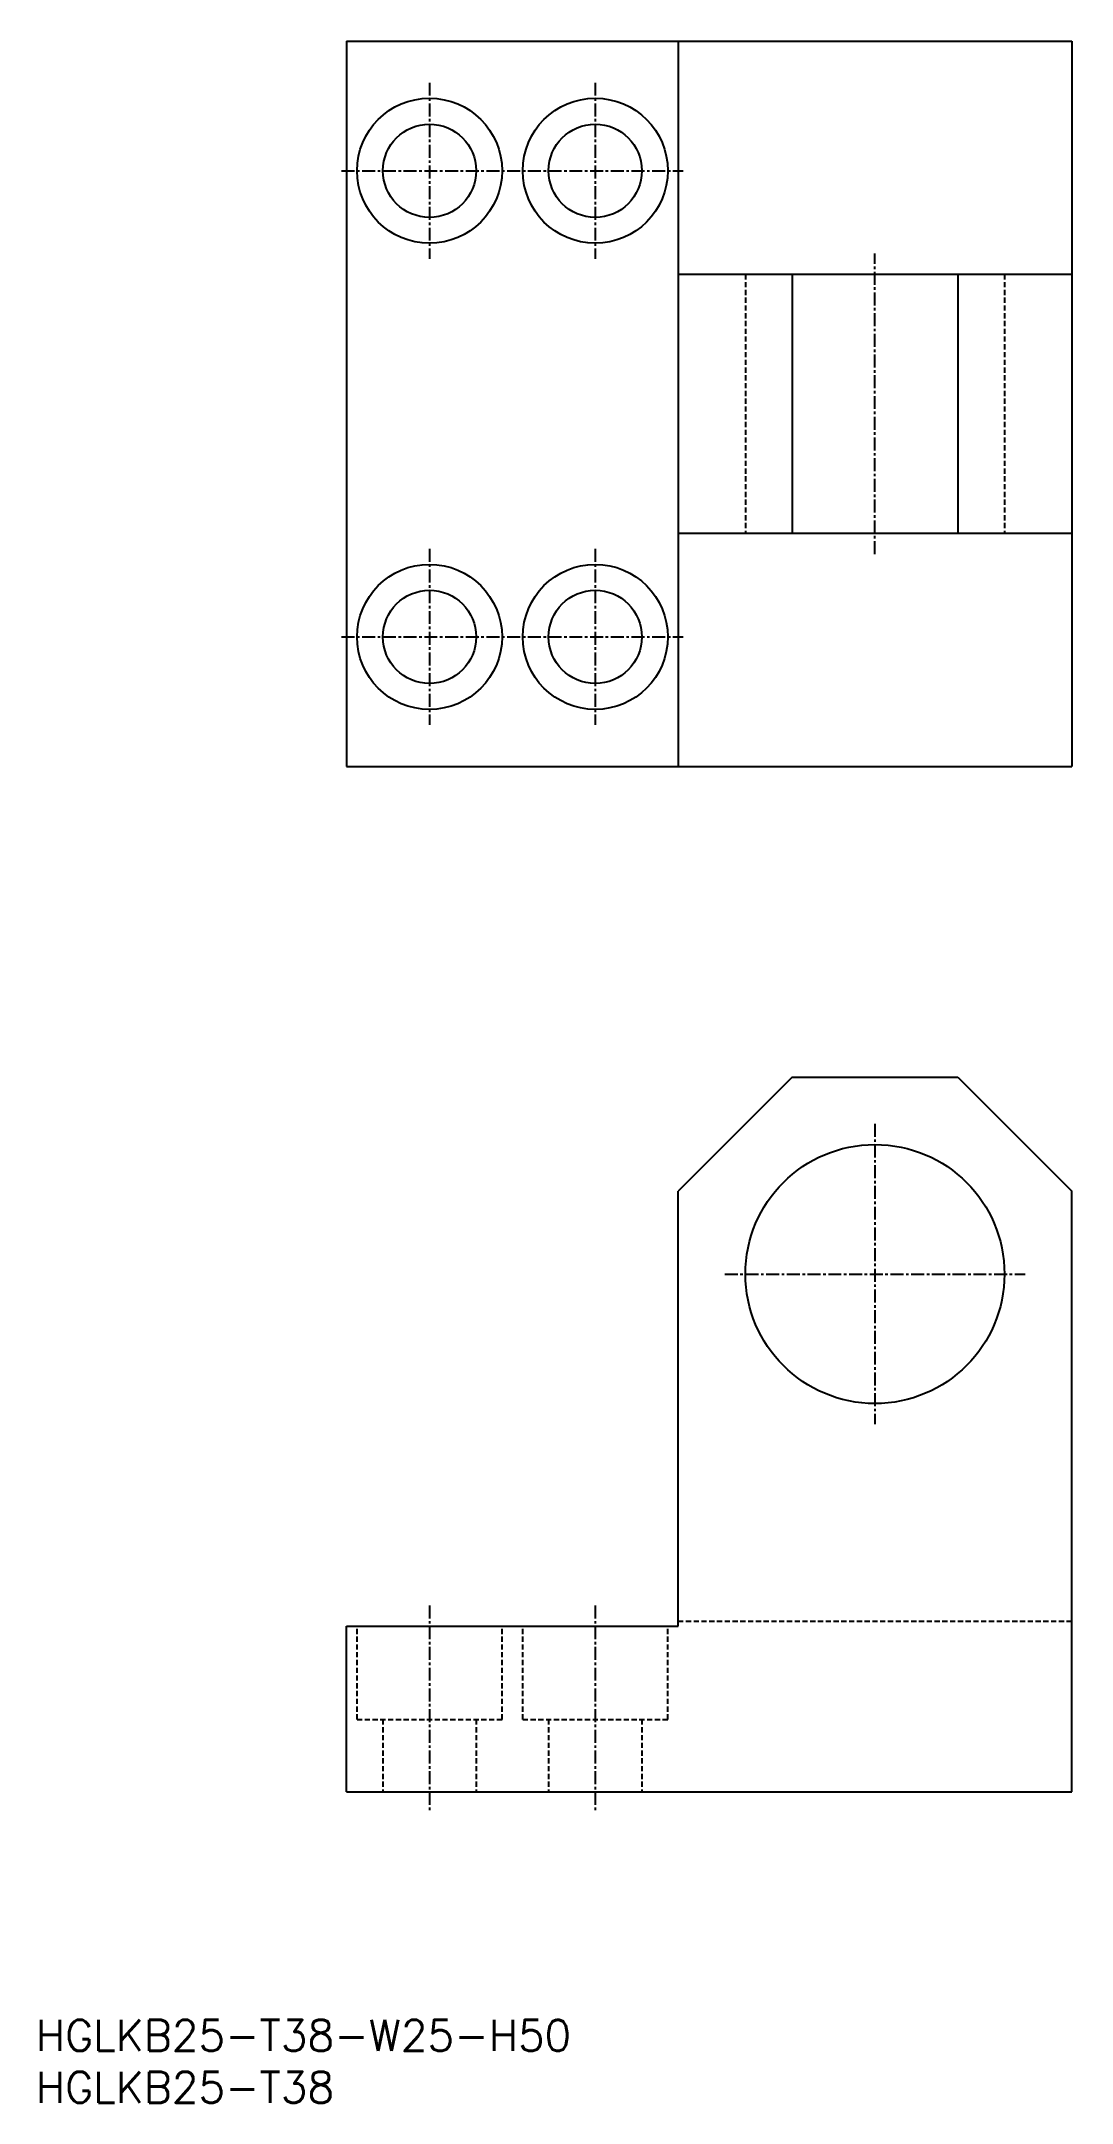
# Model space of a CAD drawing. Extents: x 1 to 100, y 0 to 199.
import ezdxf

# ---------------------------------------------------------------- set-up
doc = ezdxf.new("R2010")
doc.units = 0
doc.linetypes.add('CENTER', pattern=[2, 1.25, -0.25, 0.25, -0.25])
doc.linetypes.add('DASHED', pattern=[0.75, 0.5, -0.25])
doc.layers.get('0').update_dxf_attribs({"linetype": 'CONTINUOUS'})
doc.layers.add('CENTER', color=1, linetype='CENTER')
doc.styles.get("Standard").update_dxf_attribs({"font": 'txt.shx'})

# ---------------------------------------------------------------- blocks, each defined once
blk = doc.blocks.new('*U16')
at = {"color": 7, "linetype": 'CONTINUOUS'}
blk.add_text('HGLKB25-T38', height=3, dxfattribs=at).set_placement((0, 0))
blk = doc.blocks.new('*U17')
at = {"color": 7, "linetype": 'CONTINUOUS'}
blk.add_text('HGLKB25-T38-W25-H50', height=3, dxfattribs=at).set_placement((0, 5))

msp = doc.modelspace()

# ---------------------------------------------------------------- linework, layer by layer
at = {"color": 7, "linetype": 'CONTINUOUS'}
for p, q in [((100, 199), (100, 129)), ((30, 199), (100, 199)), ((30, 199), (30, 129)), ((62, 199), (62, 129)), ((62, 176.5), (100, 176.5)), ((73, 176.5), (73, 151.5)), ((89, 176.5), (89, 151.5)), ((62, 151.5), (100, 151.5)), ((30, 129), (100, 129)), ((73, 99), (62, 88)), ((73, 99), (89, 99)), ((89, 99), (100, 88)), ((62, 46), (62, 88)), ((100, 30), (100, 88)), ((30, 46), (62, 46)), ((30, 30), (30, 46)), ((30, 30), (100, 30))]:
    msp.add_line(p, q, dxfattribs=at)
at = {"color": 3, "linetype": 'DASHED'}
for p, q in [((68.5, 176.5), (68.5, 151.5)), ((93.5, 176.5), (93.5, 151.5)), ((31, 37), (31, 46)), ((45, 37), (45, 46)), ((47, 37), (47, 46)), ((61, 37), (61, 46)), ((62, 46.5), (100, 46.5)), ((31, 37), (45, 37)), ((33.5, 37), (33.5, 30)), ((42.5, 37), (42.5, 30)), ((47, 37), (61, 37)), ((49.5, 37), (49.5, 30)), ((58.5, 37), (58.5, 30))]:
    msp.add_line(p, q, dxfattribs=at)
at = {"color": 7, "linetype": 'CONTINUOUS'}
for centre, radius in [((38, 186.5), 7), ((54, 186.5), 7), ((38, 186.5), 4.5), ((54, 186.5), 4.5), ((38, 141.5), 7), ((54, 141.5), 7), ((38, 141.5), 4.5), ((54, 141.5), 4.5), ((81, 80), 12.5)]:
    msp.add_circle(centre, radius, dxfattribs=at)
at = {"layer": 'CENTER', "color": 1, "linetype": 'CENTER'}
for p, q in [((38, 195), (38, 178)), ((54, 195), (54, 178)), ((29.5, 186.5), (46.5, 186.5)), ((45.5, 186.5), (62.5, 186.5)), ((81, 149.5), (81, 178.5)), ((38, 150), (38, 133)), ((54, 150), (54, 133)), ((29.5, 141.5), (46.5, 141.5)), ((45.5, 141.5), (62.5, 141.5)), ((81, 94.5), (81, 65.5)), ((66.5, 80), (95.5, 80)), ((38, 48), (38, 28)), ((54, 48), (54, 28))]:
    msp.add_line(p, q, dxfattribs=at)

# ---------------------------------------------------------------- block references
at = {"color": 7, "linetype": 'CONTINUOUS'}
for name in ['*U17', '*U16']:
    msp.add_blockref(name, (0, 0), dxfattribs=at)

doc.saveas('drawing.dxf')
